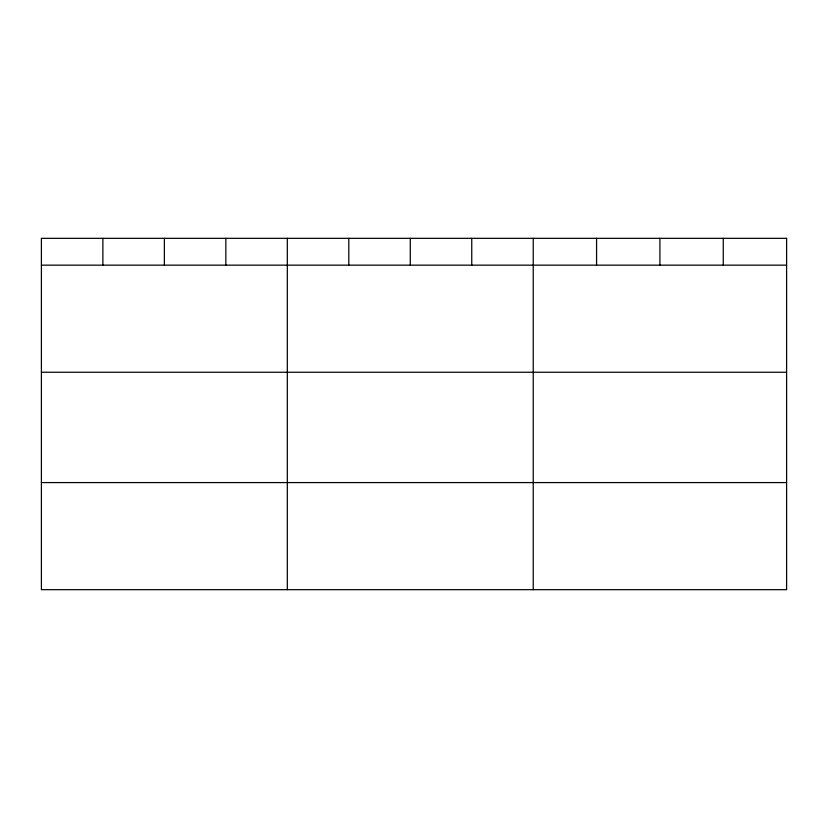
<?xml version="1.0" encoding="UTF-8"?>
<svg xmlns="http://www.w3.org/2000/svg" width="828" height="828" viewBox="0 0 828 828"><rect width="100%" height="100%" fill="white"/><g stroke="black" fill="none" stroke-linecap="round" stroke-linejoin="round"><path stroke-width="1.24" d="M41.4 265.157L786.6 265.157M41.4 372.248L786.6 372.248M41.4 482.579L786.6 482.579M723.258 238.329L723.258 265.157M659.916 238.329L659.916 265.157M596.574 238.329L596.574 265.157M533.232 238.329L533.232 589.671M471.753 238.329L471.753 265.157M410.274 238.329L410.274 265.157M348.795 238.329L348.795 265.157M287.316 238.329L287.316 589.671M225.837 238.329L225.837 265.157M164.358 238.329L164.358 265.157M102.879 238.329L102.879 265.157M786.6 238.329L41.4 238.329L41.4 589.671L786.6 589.671L786.6 238.329"/></g></svg>
